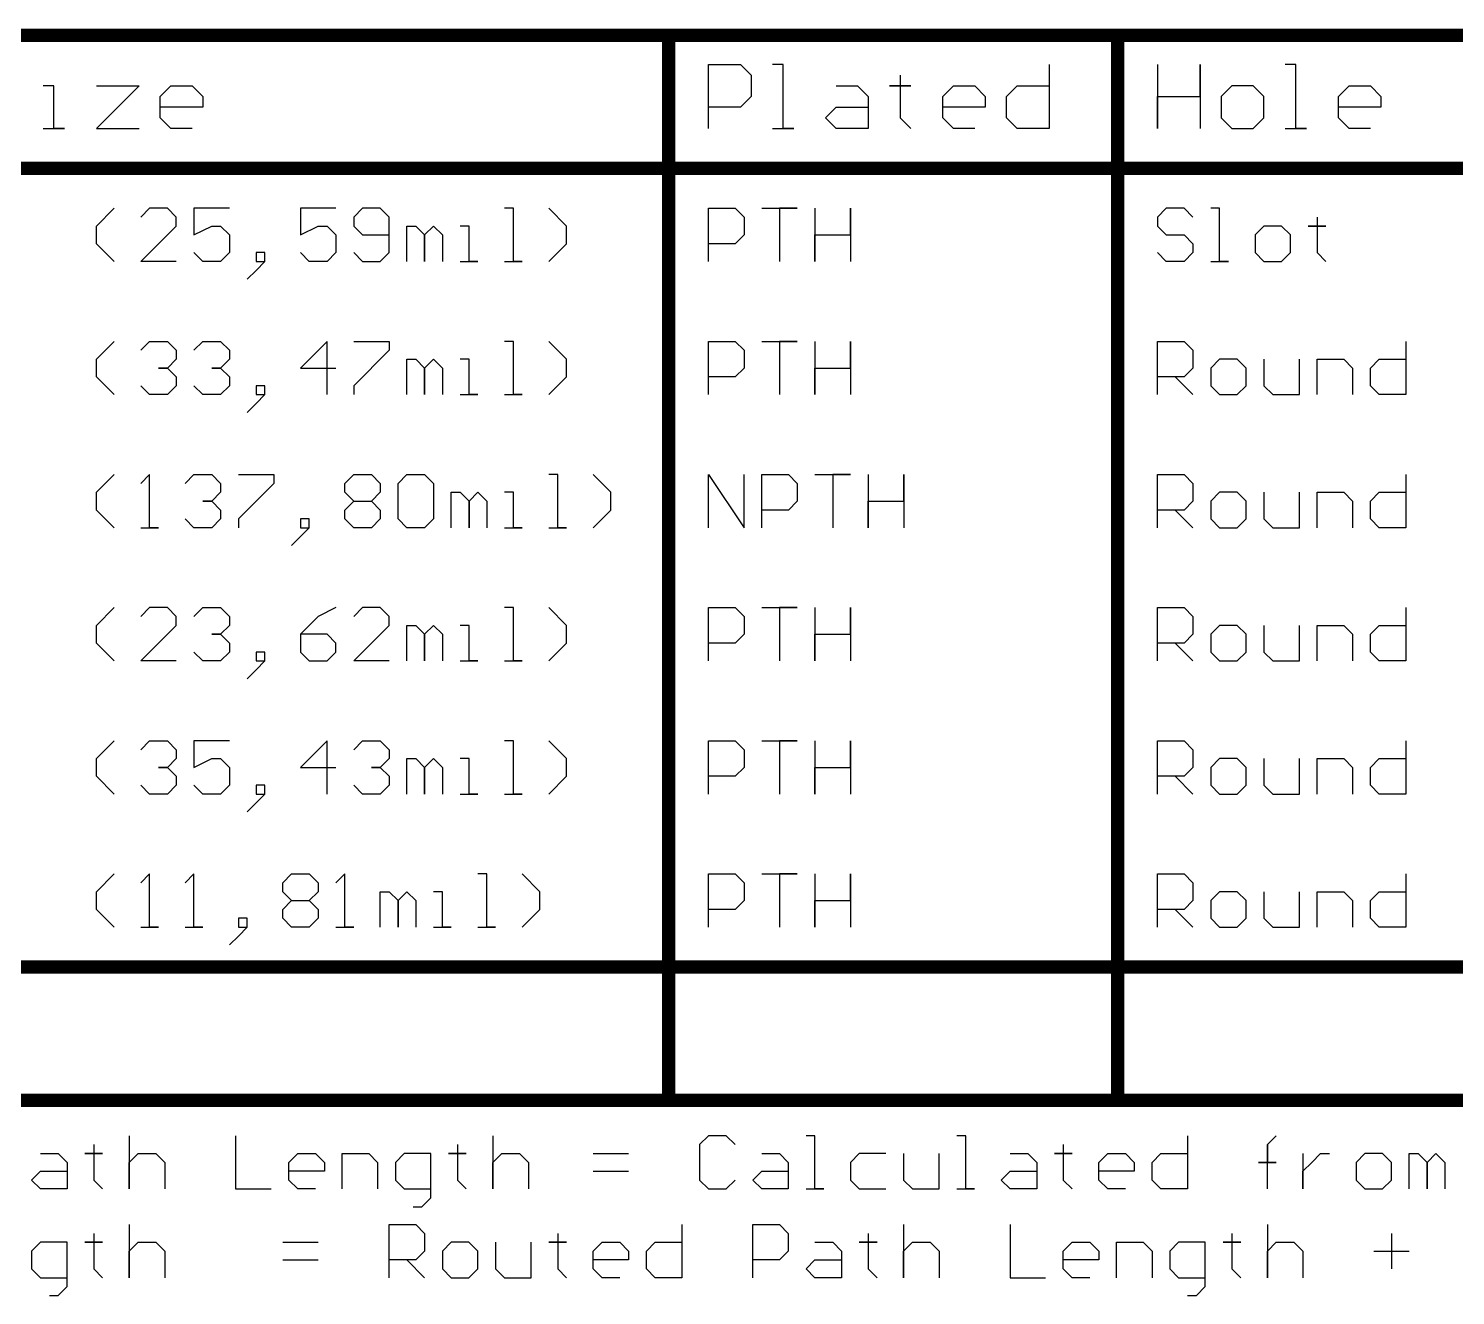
# Model space of a CAD drawing. Header units: millimetres. Extents: x 21 to 336, y 20 to 129.
# Drawn here: x 61.31 to 102.16, y 92.79 to 129.05 of the extents above; entities that cross this region are included whole.
import ezdxf

# ---------------------------------------------------------------- set-up
doc = ezdxf.new("R2010")
doc.units = ezdxf.units.MM
doc.layers.add('DrillDrawing', color=1, linetype='Continuous')

msp = doc.modelspace()

# ---------------------------------------------------------------- linework, layer by layer
at = {"layer": 'DrillDrawing'}
for p, q in [((80.777, 126.188), (80.777, 128.016)), ((80.777, 128.016), (81.691, 128.016)), ((81.691, 128.016), (81.996, 127.712)), ((82.91, 128.016), (82.605, 128.016)), ((82.91, 126.188), (82.91, 128.016)), ((90.528, 128.016), (90.528, 126.188)), ((93.627, 128.016), (93.627, 126.188)), ((94.845, 127.102), (94.845, 128.016)), ((94.845, 128.016), (94.845, 126.188)), ((97.588, 128.016), (97.283, 128.016)), ((97.588, 126.188), (97.588, 128.016)), ((81.996, 127.712), (81.996, 127.102)), ((86.262, 127.712), (86.262, 127.407)), ((62.037, 127.407), (61.733, 127.407)), ((62.037, 126.188), (62.037, 127.407)), ((63.256, 127.407), (64.475, 127.407)), ((64.475, 127.407), (63.256, 126.188)), ((65.084, 127.102), (65.389, 127.407)), ((65.084, 126.493), (65.084, 127.102)), ((65.389, 127.407), (65.998, 127.407)), ((65.998, 127.407), (66.303, 127.102)), ((66.303, 127.102), (66.303, 126.797)), ((81.996, 127.102), (81.691, 126.797)), ((84.434, 127.407), (85.043, 127.407)), ((85.043, 127.407), (85.348, 127.102)), ((85.348, 127.102), (85.348, 126.188)), ((86.262, 127.407), (85.957, 127.407)), ((85.957, 127.407), (86.567, 127.407)), ((86.567, 127.407), (86.262, 127.407)), ((86.262, 127.407), (86.262, 126.493)), ((87.481, 127.102), (87.785, 127.407)), ((87.481, 126.493), (87.481, 127.102)), ((87.785, 127.407), (88.395, 127.407)), ((88.395, 127.407), (88.7, 127.102)), ((88.7, 127.102), (88.7, 126.797)), ((89.309, 127.102), (89.614, 127.407)), ((89.309, 126.493), (89.309, 127.102)), ((89.614, 127.407), (90.528, 127.407)), ((93.627, 126.188), (93.627, 127.102)), ((93.627, 127.102), (94.845, 127.102)), ((95.759, 127.407), (95.455, 127.102)), ((95.455, 127.102), (95.455, 126.493)), ((96.369, 127.407), (95.759, 127.407)), ((96.674, 127.102), (96.369, 127.407)), ((96.674, 126.493), (96.674, 127.102)), ((98.806, 127.102), (99.111, 127.407)), ((98.806, 126.493), (98.806, 127.102)), ((99.111, 127.407), (99.721, 127.407)), ((99.721, 127.407), (100.025, 127.102)), ((100.025, 127.102), (100.025, 126.797)), ((66.303, 126.797), (65.084, 126.797)), ((81.691, 126.797), (80.777, 126.797)), ((84.129, 126.493), (84.434, 126.797)), ((84.434, 126.797), (85.348, 126.797)), ((88.7, 126.797), (87.481, 126.797)), ((100.025, 126.797), (98.806, 126.797)), ((65.389, 126.188), (65.084, 126.493)), ((84.434, 126.188), (84.129, 126.493)), ((86.262, 126.493), (86.567, 126.188)), ((87.785, 126.188), (87.481, 126.493)), ((89.614, 126.188), (89.309, 126.493)), ((95.455, 126.493), (95.759, 126.188)), ((96.369, 126.188), (96.674, 126.493)), ((99.111, 126.188), (98.806, 126.493)), ((61.733, 126.188), (62.342, 126.188)), ((62.342, 126.188), (62.037, 126.188)), ((63.256, 126.188), (64.475, 126.188)), ((65.998, 126.188), (65.389, 126.188)), ((82.605, 126.188), (83.215, 126.188)), ((83.215, 126.188), (82.91, 126.188)), ((85.348, 126.188), (84.434, 126.188)), ((88.395, 126.188), (87.785, 126.188)), ((90.528, 126.188), (89.614, 126.188)), ((95.759, 126.188), (96.369, 126.188)), ((97.283, 126.188), (97.892, 126.188)), ((97.892, 126.188), (97.588, 126.188)), ((99.721, 126.188), (99.111, 126.188)), ((63.256, 123.394), (63.764, 123.902)), ((64.78, 123.902), (64.526, 123.648)), ((65.287, 123.902), (64.78, 123.902)), ((65.541, 123.648), (65.287, 123.902)), ((67.065, 123.902), (66.049, 123.902)), ((66.049, 123.902), (66.049, 123.14)), ((70.112, 123.902), (69.096, 123.902)), ((69.096, 123.902), (69.096, 123.14)), ((70.874, 123.902), (70.62, 123.648)), ((71.381, 123.902), (70.874, 123.902)), ((71.635, 123.648), (71.381, 123.902)), ((75.19, 123.902), (74.936, 123.902)), ((75.19, 122.378), (75.19, 123.902)), ((76.714, 123.394), (76.206, 123.902)), ((80.777, 122.378), (80.777, 123.902)), ((80.777, 123.902), (81.539, 123.902)), ((81.539, 123.902), (81.793, 123.648)), ((82.301, 123.902), (83.316, 123.902)), ((83.316, 123.902), (82.809, 123.902)), ((82.809, 123.902), (82.809, 122.378)), ((83.824, 123.902), (83.824, 122.378)), ((84.84, 123.14), (84.84, 123.902)), ((84.84, 123.902), (84.84, 122.378)), ((93.88, 123.902), (93.627, 123.648)), ((94.388, 123.902), (93.88, 123.902)), ((94.642, 123.648), (94.388, 123.902)), ((95.404, 123.902), (95.15, 123.902)), ((95.404, 122.378), (95.404, 123.902)), ((63.256, 122.886), (63.256, 123.394)), ((64.526, 122.378), (65.541, 123.394)), ((65.541, 123.394), (65.541, 123.648)), ((66.049, 123.14), (66.557, 123.394)), ((66.557, 123.394), (66.811, 123.394)), ((66.811, 123.394), (67.065, 123.14)), ((69.096, 123.14), (69.604, 123.394)), ((69.604, 123.394), (69.858, 123.394)), ((69.858, 123.394), (70.112, 123.14)), ((70.62, 123.648), (70.62, 123.394)), ((70.62, 123.394), (70.874, 123.14)), ((71.635, 122.632), (71.635, 123.648)), ((72.143, 122.378), (72.143, 123.394)), ((72.143, 123.394), (72.397, 123.394)), ((72.397, 123.394), (72.651, 123.14)), ((72.651, 123.14), (72.905, 123.394)), ((72.905, 123.394), (73.159, 123.14)), ((73.921, 123.394), (73.667, 123.394)), ((73.921, 122.378), (73.921, 123.394)), ((76.714, 122.886), (76.714, 123.394)), ((81.793, 123.648), (81.793, 123.14)), ((93.627, 123.648), (93.627, 123.394)), ((93.627, 123.394), (93.88, 123.14)), ((96.674, 123.394), (96.42, 123.14)), ((97.181, 123.394), (96.674, 123.394)), ((97.435, 123.14), (97.181, 123.394)), ((98.197, 123.394), (97.943, 123.394)), ((97.943, 123.394), (98.451, 123.394)), ((98.197, 123.648), (98.197, 123.394)), ((98.451, 123.394), (98.197, 123.394)), ((98.197, 123.394), (98.197, 122.632)), ((67.065, 123.14), (67.065, 122.632)), ((70.112, 123.14), (70.112, 122.632)), ((70.874, 123.14), (71.635, 123.14)), ((72.651, 123.14), (72.651, 122.378)), ((72.651, 122.378), (72.651, 123.14)), ((73.159, 123.14), (73.159, 122.378)), ((81.793, 123.14), (81.539, 122.886)), ((83.824, 122.378), (83.824, 123.14)), ((83.824, 123.14), (84.84, 123.14)), ((93.88, 123.14), (94.388, 123.14)), ((94.388, 123.14), (94.642, 122.886)), ((96.42, 123.14), (96.42, 122.632)), ((97.435, 122.632), (97.435, 123.14)), ((63.764, 122.378), (63.256, 122.886)), ((66.303, 122.378), (66.049, 122.632)), ((67.065, 122.632), (66.811, 122.378)), ((68.08, 122.632), (67.827, 122.632)), ((67.827, 122.632), (67.827, 122.378)), ((68.08, 122.378), (68.08, 122.632)), ((69.35, 122.378), (69.096, 122.632)), ((70.112, 122.632), (69.858, 122.378)), ((70.62, 122.632), (70.874, 122.378)), ((71.381, 122.378), (71.635, 122.632)), ((76.206, 122.378), (76.714, 122.886)), ((81.539, 122.886), (80.777, 122.886)), ((93.88, 122.378), (93.627, 122.632)), ((94.642, 122.632), (94.388, 122.378)), ((94.642, 122.886), (94.642, 122.632)), ((96.42, 122.632), (96.674, 122.378)), ((97.181, 122.378), (97.435, 122.632)), ((98.197, 122.632), (98.451, 122.378)), ((65.541, 122.378), (64.526, 122.378)), ((66.811, 122.378), (66.303, 122.378)), ((67.827, 122.124), (67.573, 121.87)), ((67.827, 122.124), (68.08, 122.378)), ((67.827, 122.378), (68.08, 122.378)), ((68.08, 122.378), (67.827, 122.124)), ((69.858, 122.378), (69.35, 122.378)), ((70.874, 122.378), (71.381, 122.378)), ((73.667, 122.378), (74.175, 122.378)), ((74.175, 122.378), (73.921, 122.378)), ((74.936, 122.378), (75.444, 122.378)), ((75.444, 122.378), (75.19, 122.378)), ((94.388, 122.378), (93.88, 122.378)), ((95.15, 122.378), (95.658, 122.378)), ((95.658, 122.378), (95.404, 122.378)), ((96.674, 122.378), (97.181, 122.378)), ((63.256, 119.584), (63.764, 120.092)), ((64.526, 119.838), (64.78, 120.092)), ((64.78, 120.092), (65.287, 120.092)), ((65.287, 120.092), (65.541, 119.838)), ((66.049, 119.838), (66.303, 120.092)), ((66.303, 120.092), (66.811, 120.092)), ((66.811, 120.092), (67.065, 119.838)), ((69.858, 120.092), (69.096, 119.33)), ((69.858, 118.568), (69.858, 120.092)), ((70.62, 120.092), (71.635, 120.092)), ((71.635, 120.092), (71.635, 119.838)), ((75.19, 120.092), (74.936, 120.092)), ((75.19, 118.568), (75.19, 120.092)), ((76.714, 119.584), (76.206, 120.092)), ((80.777, 118.568), (80.777, 120.092)), ((80.777, 120.092), (81.539, 120.092)), ((81.539, 120.092), (81.793, 119.838)), ((82.301, 120.092), (83.316, 120.092)), ((83.316, 120.092), (82.809, 120.092)), ((82.809, 120.092), (82.809, 118.568)), ((83.824, 120.092), (83.824, 118.568)), ((84.84, 119.33), (84.84, 120.092)), ((84.84, 120.092), (84.84, 118.568)), ((93.627, 118.568), (93.627, 120.092)), ((93.627, 120.092), (94.388, 120.092)), ((94.388, 120.092), (94.642, 119.838)), ((100.736, 120.092), (100.736, 118.568)), ((65.541, 119.838), (65.541, 119.584)), ((67.065, 119.838), (67.065, 119.584)), ((71.635, 119.838), (70.62, 118.822)), ((81.793, 119.838), (81.793, 119.33)), ((94.642, 119.838), (94.642, 119.33)), ((63.256, 119.076), (63.256, 119.584)), ((65.287, 119.33), (65.033, 119.33)), ((65.033, 119.33), (65.287, 119.33)), ((65.541, 119.584), (65.287, 119.33)), ((65.287, 119.33), (65.541, 119.076)), ((66.811, 119.33), (66.557, 119.33)), ((66.557, 119.33), (66.811, 119.33)), ((67.065, 119.584), (66.811, 119.33)), ((66.811, 119.33), (67.065, 119.076)), ((69.096, 119.33), (70.112, 119.33)), ((72.143, 118.568), (72.143, 119.584)), ((72.143, 119.584), (72.397, 119.584)), ((72.397, 119.584), (72.651, 119.33)), ((72.651, 119.33), (72.905, 119.584)), ((72.651, 119.33), (72.651, 118.568)), ((72.651, 118.568), (72.651, 119.33)), ((72.905, 119.584), (73.159, 119.33)), ((73.159, 119.33), (73.159, 118.568)), ((73.921, 119.584), (73.667, 119.584)), ((73.921, 118.568), (73.921, 119.584)), ((76.714, 119.076), (76.714, 119.584)), ((81.793, 119.33), (81.539, 119.076)), ((83.824, 118.568), (83.824, 119.33)), ((83.824, 119.33), (84.84, 119.33)), ((94.642, 119.33), (94.388, 119.076)), ((95.404, 119.584), (95.15, 119.33)), ((95.15, 119.33), (95.15, 118.822)), ((95.912, 119.584), (95.404, 119.584)), ((96.166, 119.33), (95.912, 119.584)), ((96.166, 118.822), (96.166, 119.33)), ((96.674, 119.584), (96.674, 118.822)), ((97.689, 118.568), (97.689, 119.584)), ((98.197, 118.568), (98.197, 119.584)), ((98.197, 119.584), (98.959, 119.584)), ((98.959, 119.584), (99.213, 119.33)), ((99.213, 119.33), (99.213, 118.568)), ((99.721, 119.33), (99.974, 119.584)), ((99.721, 118.822), (99.721, 119.33)), ((99.974, 119.584), (100.736, 119.584)), ((63.764, 118.568), (63.256, 119.076)), ((65.541, 119.076), (65.541, 118.822)), ((67.065, 119.076), (67.065, 118.822)), ((76.206, 118.568), (76.714, 119.076)), ((81.539, 119.076), (80.777, 119.076)), ((94.388, 119.076), (93.627, 119.076)), ((94.134, 119.076), (94.642, 118.568)), ((64.78, 118.568), (64.526, 118.822)), ((65.287, 118.568), (64.78, 118.568)), ((65.541, 118.822), (65.287, 118.568)), ((66.303, 118.568), (66.049, 118.822)), ((66.811, 118.568), (66.303, 118.568)), ((67.065, 118.822), (66.811, 118.568)), ((68.08, 118.822), (67.827, 118.822)), ((67.827, 118.822), (67.827, 118.568)), ((67.827, 118.314), (68.08, 118.568)), ((67.827, 118.568), (68.08, 118.568)), ((68.08, 118.568), (67.827, 118.314)), ((68.08, 118.568), (68.08, 118.822)), ((70.62, 118.822), (70.62, 118.568)), ((73.667, 118.568), (74.175, 118.568)), ((74.175, 118.568), (73.921, 118.568)), ((74.936, 118.568), (75.444, 118.568)), ((75.444, 118.568), (75.19, 118.568)), ((95.15, 118.822), (95.404, 118.568)), ((95.404, 118.568), (95.912, 118.568)), ((95.912, 118.568), (96.166, 118.822)), ((96.674, 118.822), (96.927, 118.568)), ((96.927, 118.568), (97.689, 118.568)), ((99.974, 118.568), (99.721, 118.822)), ((100.736, 118.568), (99.974, 118.568)), ((67.827, 118.314), (67.573, 118.06)), ((63.256, 115.774), (63.764, 116.282)), ((64.78, 116.282), (64.526, 116.028)), ((64.78, 114.758), (64.78, 116.282)), ((65.795, 116.028), (66.049, 116.282)), ((66.049, 116.282), (66.557, 116.282)), ((66.557, 116.282), (66.811, 116.028)), ((66.811, 116.028), (66.811, 115.774)), ((67.319, 116.282), (68.334, 116.282)), ((68.334, 116.028), (67.319, 115.012)), ((68.334, 116.282), (68.334, 116.028)), ((70.366, 116.028), (70.62, 116.282)), ((70.366, 115.774), (70.366, 116.028)), ((70.62, 116.282), (71.128, 116.282)), ((71.128, 116.282), (71.381, 116.028)), ((71.381, 116.028), (71.381, 115.774)), ((71.889, 116.028), (72.143, 116.282)), ((71.889, 115.012), (71.889, 116.028)), ((72.143, 116.282), (72.651, 116.282)), ((72.651, 116.282), (72.905, 116.028)), ((72.905, 116.028), (72.905, 115.012)), ((76.46, 116.282), (76.206, 116.282)), ((76.46, 114.758), (76.46, 116.282)), ((77.983, 115.774), (77.475, 116.282)), ((80.777, 114.758), (80.777, 116.282)), ((80.777, 116.282), (81.793, 114.758)), ((81.793, 114.758), (81.793, 116.282)), ((82.301, 114.758), (82.301, 116.282)), ((82.301, 116.282), (83.063, 116.282)), ((83.063, 116.282), (83.316, 116.028)), ((83.316, 116.028), (83.316, 115.52)), ((83.824, 116.282), (84.84, 116.282)), ((84.84, 116.282), (84.332, 116.282)), ((84.332, 116.282), (84.332, 114.758)), ((85.348, 116.282), (85.348, 114.758)), ((86.363, 115.52), (86.363, 116.282)), ((86.363, 116.282), (86.363, 114.758)), ((93.627, 114.758), (93.627, 116.282)), ((93.627, 116.282), (94.388, 116.282)), ((94.388, 116.282), (94.642, 116.028)), ((94.642, 116.028), (94.642, 115.52)), ((100.736, 116.282), (100.736, 114.758)), ((63.256, 115.266), (63.256, 115.774)), ((66.811, 115.774), (66.557, 115.52)), ((70.62, 115.52), (70.366, 115.774)), ((71.381, 115.774), (71.128, 115.52)), ((73.413, 114.758), (73.413, 115.774)), ((73.413, 115.774), (73.667, 115.774)), ((73.667, 115.774), (73.921, 115.52)), ((73.921, 115.52), (74.175, 115.774)), ((74.175, 115.774), (74.428, 115.52)), ((75.19, 115.774), (74.936, 115.774)), ((75.19, 114.758), (75.19, 115.774)), ((77.983, 115.266), (77.983, 115.774)), ((95.404, 115.774), (95.15, 115.52)), ((95.912, 115.774), (95.404, 115.774)), ((96.166, 115.52), (95.912, 115.774)), ((96.674, 115.774), (96.674, 115.012)), ((97.689, 114.758), (97.689, 115.774)), ((98.197, 114.758), (98.197, 115.774)), ((98.197, 115.774), (98.959, 115.774)), ((98.959, 115.774), (99.213, 115.52)), ((99.721, 115.52), (99.974, 115.774)), ((99.974, 115.774), (100.736, 115.774)), ((63.764, 114.758), (63.256, 115.266)), ((66.557, 115.52), (66.303, 115.52)), ((66.303, 115.52), (66.557, 115.52)), ((66.557, 115.52), (66.811, 115.266)), ((66.811, 115.266), (66.811, 115.012)), ((70.366, 115.266), (70.62, 115.52)), ((70.366, 115.012), (70.366, 115.266)), ((70.62, 115.52), (71.128, 115.52)), ((71.128, 115.52), (71.381, 115.266)), ((71.381, 115.266), (71.381, 115.012)), ((73.921, 115.52), (73.921, 114.758)), ((73.921, 114.758), (73.921, 115.52)), ((74.428, 115.52), (74.428, 114.758)), ((77.475, 114.758), (77.983, 115.266)), ((83.063, 115.266), (82.301, 115.266)), ((83.316, 115.52), (83.063, 115.266)), ((85.348, 114.758), (85.348, 115.52)), ((85.348, 115.52), (86.363, 115.52)), ((94.388, 115.266), (93.627, 115.266)), ((94.134, 115.266), (94.642, 114.758)), ((94.642, 115.52), (94.388, 115.266)), ((95.15, 115.52), (95.15, 115.012)), ((96.166, 115.012), (96.166, 115.52)), ((99.213, 115.52), (99.213, 114.758)), ((99.721, 115.012), (99.721, 115.52)), ((66.049, 114.758), (65.795, 115.012)), ((66.811, 115.012), (66.557, 114.758)), ((67.319, 115.012), (67.319, 114.758)), ((69.35, 115.012), (69.096, 115.012)), ((69.096, 115.012), (69.096, 114.758)), ((69.35, 114.758), (69.35, 115.012)), ((70.62, 114.758), (70.366, 115.012)), ((71.381, 115.012), (71.128, 114.758)), ((72.143, 114.758), (71.889, 115.012)), ((72.905, 115.012), (72.651, 114.758)), ((95.15, 115.012), (95.404, 114.758)), ((95.912, 114.758), (96.166, 115.012)), ((96.674, 115.012), (96.927, 114.758)), ((99.974, 114.758), (99.721, 115.012)), ((64.526, 114.758), (65.033, 114.758)), ((65.033, 114.758), (64.78, 114.758)), ((66.557, 114.758), (66.049, 114.758)), ((69.096, 114.504), (68.842, 114.25)), ((69.096, 114.504), (69.35, 114.758)), ((69.096, 114.758), (69.35, 114.758)), ((69.35, 114.758), (69.096, 114.504)), ((71.128, 114.758), (70.62, 114.758)), ((72.651, 114.758), (72.143, 114.758)), ((74.936, 114.758), (75.444, 114.758)), ((75.444, 114.758), (75.19, 114.758)), ((76.206, 114.758), (76.714, 114.758)), ((76.714, 114.758), (76.46, 114.758)), ((95.404, 114.758), (95.912, 114.758)), ((96.927, 114.758), (97.689, 114.758)), ((100.736, 114.758), (99.974, 114.758)), ((63.256, 111.964), (63.764, 112.472)), ((64.78, 112.472), (64.526, 112.218)), ((65.287, 112.472), (64.78, 112.472)), ((65.541, 112.218), (65.287, 112.472)), ((66.049, 112.218), (66.303, 112.472)), ((66.303, 112.472), (66.811, 112.472)), ((66.811, 112.472), (67.065, 112.218)), ((70.112, 112.472), (69.604, 112.218)), ((70.874, 112.472), (70.62, 112.218)), ((71.381, 112.472), (70.874, 112.472)), ((71.635, 112.218), (71.381, 112.472)), ((75.19, 112.472), (74.936, 112.472)), ((75.19, 110.948), (75.19, 112.472)), ((76.714, 111.964), (76.206, 112.472)), ((80.777, 110.948), (80.777, 112.472)), ((80.777, 112.472), (81.539, 112.472)), ((81.539, 112.472), (81.793, 112.218)), ((82.301, 112.472), (83.316, 112.472)), ((83.316, 112.472), (82.809, 112.472)), ((82.809, 112.472), (82.809, 110.948)), ((83.824, 112.472), (83.824, 110.948)), ((84.84, 111.71), (84.84, 112.472)), ((84.84, 112.472), (84.84, 110.948)), ((93.627, 110.948), (93.627, 112.472)), ((93.627, 112.472), (94.388, 112.472)), ((94.388, 112.472), (94.642, 112.218)), ((100.736, 112.472), (100.736, 110.948)), ((63.256, 111.456), (63.256, 111.964)), ((64.526, 110.948), (65.541, 111.964)), ((65.541, 111.964), (65.541, 112.218)), ((67.065, 111.964), (66.811, 111.71)), ((67.065, 112.218), (67.065, 111.964)), ((69.604, 112.218), (69.096, 111.71)), ((70.62, 110.948), (71.635, 111.964)), ((71.635, 111.964), (71.635, 112.218)), ((72.143, 110.948), (72.143, 111.964)), ((72.143, 111.964), (72.397, 111.964)), ((72.397, 111.964), (72.651, 111.71)), ((72.651, 111.71), (72.905, 111.964)), ((72.905, 111.964), (73.159, 111.71)), ((73.921, 111.964), (73.667, 111.964)), ((73.921, 110.948), (73.921, 111.964)), ((76.714, 111.456), (76.714, 111.964)), ((81.793, 112.218), (81.793, 111.71)), ((94.642, 112.218), (94.642, 111.71)), ((95.404, 111.964), (95.15, 111.71)), ((95.912, 111.964), (95.404, 111.964)), ((96.166, 111.71), (95.912, 111.964)), ((96.674, 111.964), (96.674, 111.202)), ((97.689, 110.948), (97.689, 111.964)), ((98.197, 110.948), (98.197, 111.964)), ((98.197, 111.964), (98.959, 111.964)), ((98.959, 111.964), (99.213, 111.71)), ((99.721, 111.71), (99.974, 111.964)), ((99.974, 111.964), (100.736, 111.964)), ((66.811, 111.71), (66.557, 111.71)), ((66.557, 111.71), (66.811, 111.71)), ((66.811, 111.71), (67.065, 111.456)), ((69.096, 111.71), (69.096, 111.202)), ((69.858, 111.71), (69.096, 111.71)), ((70.112, 111.456), (69.858, 111.71)), ((72.651, 111.71), (72.651, 110.948)), ((72.651, 110.948), (72.651, 111.71)), ((73.159, 111.71), (73.159, 110.948)), ((81.793, 111.71), (81.539, 111.456)), ((83.824, 110.948), (83.824, 111.71)), ((83.824, 111.71), (84.84, 111.71)), ((94.642, 111.71), (94.388, 111.456)), ((95.15, 111.71), (95.15, 111.202)), ((96.166, 111.202), (96.166, 111.71)), ((99.213, 111.71), (99.213, 110.948)), ((99.721, 111.202), (99.721, 111.71)), ((63.764, 110.948), (63.256, 111.456)), ((66.303, 110.948), (66.049, 111.202)), ((67.065, 111.202), (66.811, 110.948)), ((67.065, 111.456), (67.065, 111.202)), ((68.08, 111.202), (67.827, 111.202)), ((67.827, 111.202), (67.827, 110.948)), ((68.08, 110.948), (68.08, 111.202)), ((69.096, 111.202), (69.35, 110.948)), ((69.858, 110.948), (70.112, 111.202)), ((70.112, 111.202), (70.112, 111.456)), ((76.206, 110.948), (76.714, 111.456)), ((81.539, 111.456), (80.777, 111.456)), ((94.388, 111.456), (93.627, 111.456)), ((94.134, 111.456), (94.642, 110.948)), ((95.15, 111.202), (95.404, 110.948)), ((95.912, 110.948), (96.166, 111.202)), ((96.674, 111.202), (96.927, 110.948)), ((99.974, 110.948), (99.721, 111.202)), ((65.541, 110.948), (64.526, 110.948)), ((66.811, 110.948), (66.303, 110.948)), ((67.827, 110.694), (67.573, 110.44)), ((67.827, 110.694), (68.08, 110.948)), ((67.827, 110.948), (68.08, 110.948)), ((68.08, 110.948), (67.827, 110.694)), ((69.35, 110.948), (69.858, 110.948)), ((71.635, 110.948), (70.62, 110.948)), ((73.667, 110.948), (74.175, 110.948)), ((74.175, 110.948), (73.921, 110.948)), ((74.936, 110.948), (75.444, 110.948)), ((75.444, 110.948), (75.19, 110.948)), ((95.404, 110.948), (95.912, 110.948)), ((96.927, 110.948), (97.689, 110.948)), ((100.736, 110.948), (99.974, 110.948)), ((63.256, 108.154), (63.764, 108.662)), ((64.526, 108.408), (64.78, 108.662)), ((64.78, 108.662), (65.287, 108.662)), ((65.287, 108.662), (65.541, 108.408)), ((67.065, 108.662), (66.049, 108.662)), ((66.049, 108.662), (66.049, 107.9)), ((69.858, 108.662), (69.096, 107.9)), ((69.858, 107.138), (69.858, 108.662)), ((70.62, 108.408), (70.874, 108.662)), ((70.874, 108.662), (71.381, 108.662)), ((71.381, 108.662), (71.635, 108.408)), ((75.19, 108.662), (74.936, 108.662)), ((75.19, 107.138), (75.19, 108.662)), ((76.714, 108.154), (76.206, 108.662)), ((80.777, 107.138), (80.777, 108.662)), ((80.777, 108.662), (81.539, 108.662)), ((81.539, 108.662), (81.793, 108.408)), ((82.301, 108.662), (83.316, 108.662)), ((83.316, 108.662), (82.809, 108.662)), ((82.809, 108.662), (82.809, 107.138)), ((83.824, 108.662), (83.824, 107.138)), ((84.84, 107.9), (84.84, 108.662)), ((84.84, 108.662), (84.84, 107.138)), ((93.627, 107.138), (93.627, 108.662)), ((93.627, 108.662), (94.388, 108.662)), ((94.388, 108.662), (94.642, 108.408)), ((100.736, 108.662), (100.736, 107.138)), ((65.541, 108.408), (65.541, 108.154)), ((71.635, 108.408), (71.635, 108.154)), ((81.793, 108.408), (81.793, 107.9)), ((94.642, 108.408), (94.642, 107.9)), ((63.256, 107.646), (63.256, 108.154)), ((65.287, 107.9), (65.033, 107.9)), ((65.033, 107.9), (65.287, 107.9)), ((65.541, 108.154), (65.287, 107.9)), ((65.287, 107.9), (65.541, 107.646)), ((66.049, 107.9), (66.557, 108.154)), ((66.557, 108.154), (66.811, 108.154)), ((66.811, 108.154), (67.065, 107.9)), ((67.065, 107.9), (67.065, 107.392)), ((69.096, 107.9), (70.112, 107.9)), ((71.381, 107.9), (71.128, 107.9)), ((71.128, 107.9), (71.381, 107.9)), ((71.635, 108.154), (71.381, 107.9)), ((71.381, 107.9), (71.635, 107.646)), ((72.143, 107.138), (72.143, 108.154)), ((72.143, 108.154), (72.397, 108.154)), ((72.397, 108.154), (72.651, 107.9)), ((72.651, 107.9), (72.905, 108.154)), ((72.651, 107.9), (72.651, 107.138)), ((72.651, 107.138), (72.651, 107.9)), ((72.905, 108.154), (73.159, 107.9)), ((73.159, 107.9), (73.159, 107.138)), ((73.921, 108.154), (73.667, 108.154)), ((73.921, 107.138), (73.921, 108.154)), ((76.714, 107.646), (76.714, 108.154)), ((81.793, 107.9), (81.539, 107.646)), ((83.824, 107.138), (83.824, 107.9)), ((83.824, 107.9), (84.84, 107.9)), ((94.642, 107.9), (94.388, 107.646)), ((95.404, 108.154), (95.15, 107.9)), ((95.15, 107.9), (95.15, 107.392)), ((95.912, 108.154), (95.404, 108.154)), ((96.166, 107.9), (95.912, 108.154)), ((96.166, 107.392), (96.166, 107.9)), ((96.674, 108.154), (96.674, 107.392)), ((97.689, 107.138), (97.689, 108.154)), ((98.197, 107.138), (98.197, 108.154)), ((98.197, 108.154), (98.959, 108.154)), ((98.959, 108.154), (99.213, 107.9)), ((99.213, 107.9), (99.213, 107.138)), ((99.721, 107.9), (99.974, 108.154)), ((99.721, 107.392), (99.721, 107.9)), ((99.974, 108.154), (100.736, 108.154)), ((63.764, 107.138), (63.256, 107.646)), ((65.541, 107.646), (65.541, 107.392)), ((71.635, 107.646), (71.635, 107.392)), ((76.206, 107.138), (76.714, 107.646)), ((81.539, 107.646), (80.777, 107.646)), ((94.388, 107.646), (93.627, 107.646)), ((94.134, 107.646), (94.642, 107.138)), ((64.78, 107.138), (64.526, 107.392)), ((65.287, 107.138), (64.78, 107.138)), ((65.541, 107.392), (65.287, 107.138)), ((66.303, 107.138), (66.049, 107.392)), ((66.811, 107.138), (66.303, 107.138)), ((67.065, 107.392), (66.811, 107.138)), ((68.08, 107.392), (67.827, 107.392)), ((67.827, 107.392), (67.827, 107.138)), ((67.827, 106.884), (68.08, 107.138)), ((67.827, 107.138), (68.08, 107.138)), ((68.08, 107.138), (67.827, 106.884)), ((68.08, 107.138), (68.08, 107.392)), ((70.874, 107.138), (70.62, 107.392)), ((71.381, 107.138), (70.874, 107.138)), ((71.635, 107.392), (71.381, 107.138)), ((73.667, 107.138), (74.175, 107.138)), ((74.175, 107.138), (73.921, 107.138)), ((74.936, 107.138), (75.444, 107.138)), ((75.444, 107.138), (75.19, 107.138)), ((95.15, 107.392), (95.404, 107.138)), ((95.404, 107.138), (95.912, 107.138)), ((95.912, 107.138), (96.166, 107.392)), ((96.674, 107.392), (96.927, 107.138)), ((96.927, 107.138), (97.689, 107.138)), ((99.974, 107.138), (99.721, 107.392)), ((100.736, 107.138), (99.974, 107.138)), ((67.827, 106.884), (67.573, 106.63)), ((63.256, 104.344), (63.764, 104.852)), ((64.78, 104.852), (64.526, 104.598)), ((64.78, 103.328), (64.78, 104.852)), ((66.049, 104.852), (65.795, 104.598)), ((66.049, 103.328), (66.049, 104.852)), ((68.588, 104.598), (68.842, 104.852)), ((68.588, 104.344), (68.588, 104.598)), ((68.842, 104.852), (69.35, 104.852)), ((69.35, 104.852), (69.604, 104.598)), ((69.604, 104.598), (69.604, 104.344)), ((70.366, 104.852), (70.112, 104.598)), ((70.366, 103.328), (70.366, 104.852)), ((74.428, 104.852), (74.175, 104.852)), ((74.428, 103.328), (74.428, 104.852)), ((75.952, 104.344), (75.444, 104.852)), ((80.777, 103.328), (80.777, 104.852)), ((80.777, 104.852), (81.539, 104.852)), ((81.539, 104.852), (81.793, 104.598)), ((81.793, 104.598), (81.793, 104.09)), ((82.301, 104.852), (83.316, 104.852)), ((83.316, 104.852), (82.809, 104.852)), ((82.809, 104.852), (82.809, 103.328)), ((83.824, 104.852), (83.824, 103.328)), ((84.84, 104.09), (84.84, 104.852)), ((84.84, 104.852), (84.84, 103.328)), ((93.627, 103.328), (93.627, 104.852)), ((93.627, 104.852), (94.388, 104.852)), ((94.388, 104.852), (94.642, 104.598)), ((94.642, 104.598), (94.642, 104.09)), ((100.736, 104.852), (100.736, 103.328)), ((63.256, 103.836), (63.256, 104.344)), ((68.842, 104.09), (68.588, 104.344)), ((69.604, 104.344), (69.35, 104.09)), ((71.381, 103.328), (71.381, 104.344)), ((71.381, 104.344), (71.635, 104.344)), ((71.635, 104.344), (71.889, 104.09)), ((71.889, 104.09), (72.143, 104.344)), ((72.143, 104.344), (72.397, 104.09)), ((73.159, 104.344), (72.905, 104.344)), ((73.159, 103.328), (73.159, 104.344)), ((75.952, 103.836), (75.952, 104.344)), ((95.404, 104.344), (95.15, 104.09)), ((95.912, 104.344), (95.404, 104.344)), ((96.166, 104.09), (95.912, 104.344)), ((96.674, 104.344), (96.674, 103.582)), ((97.689, 103.328), (97.689, 104.344)), ((98.197, 103.328), (98.197, 104.344)), ((98.197, 104.344), (98.959, 104.344)), ((98.959, 104.344), (99.213, 104.09)), ((99.721, 104.09), (99.974, 104.344)), ((99.974, 104.344), (100.736, 104.344)), ((63.764, 103.328), (63.256, 103.836)), ((68.588, 103.836), (68.842, 104.09)), ((68.588, 103.582), (68.588, 103.836)), ((68.842, 104.09), (69.35, 104.09)), ((69.35, 104.09), (69.604, 103.836)), ((69.604, 103.836), (69.604, 103.582)), ((71.889, 104.09), (71.889, 103.328)), ((71.889, 103.328), (71.889, 104.09)), ((72.397, 104.09), (72.397, 103.328)), ((75.444, 103.328), (75.952, 103.836)), ((81.539, 103.836), (80.777, 103.836)), ((81.793, 104.09), (81.539, 103.836)), ((83.824, 103.328), (83.824, 104.09)), ((83.824, 104.09), (84.84, 104.09)), ((94.388, 103.836), (93.627, 103.836)), ((94.134, 103.836), (94.642, 103.328)), ((94.642, 104.09), (94.388, 103.836)), ((95.15, 104.09), (95.15, 103.582)), ((96.166, 103.582), (96.166, 104.09)), ((99.213, 104.09), (99.213, 103.328)), ((99.721, 103.582), (99.721, 104.09)), ((67.573, 103.582), (67.319, 103.582)), ((67.319, 103.582), (67.319, 103.328)), ((67.573, 103.328), (67.573, 103.582)), ((68.842, 103.328), (68.588, 103.582)), ((69.604, 103.582), (69.35, 103.328)), ((95.15, 103.582), (95.404, 103.328)), ((95.912, 103.328), (96.166, 103.582)), ((96.674, 103.582), (96.927, 103.328)), ((99.974, 103.328), (99.721, 103.582)), ((64.526, 103.328), (65.033, 103.328)), ((65.033, 103.328), (64.78, 103.328)), ((65.795, 103.328), (66.303, 103.328)), ((66.303, 103.328), (66.049, 103.328)), ((67.319, 103.074), (67.065, 102.82)), ((67.319, 103.074), (67.573, 103.328)), ((67.319, 103.328), (67.573, 103.328)), ((67.573, 103.328), (67.319, 103.074)), ((69.35, 103.328), (68.842, 103.328)), ((70.112, 103.328), (70.62, 103.328)), ((70.62, 103.328), (70.366, 103.328)), ((72.905, 103.328), (73.413, 103.328)), ((73.413, 103.328), (73.159, 103.328)), ((74.175, 103.328), (74.682, 103.328)), ((74.682, 103.328), (74.428, 103.328)), ((95.404, 103.328), (95.912, 103.328)), ((96.927, 103.328), (97.689, 103.328)), ((100.736, 103.328), (99.974, 103.328)), ((64.194, 97.359), (64.194, 95.836)), ((67.241, 97.359), (67.241, 95.836)), ((74.605, 97.359), (74.605, 95.836)), ((80.776, 97.359), (80.522, 97.105)), ((81.284, 97.359), (80.776, 97.359)), ((81.537, 97.105), (81.284, 97.359)), ((83.823, 97.359), (83.569, 97.359)), ((83.823, 95.836), (83.823, 97.359)), ((88.139, 97.359), (87.885, 97.359)), ((88.139, 95.836), (88.139, 97.359)), ((94.487, 97.359), (94.487, 95.836)), ((96.773, 97.105), (97.026, 97.359)), ((61.655, 96.851), (62.163, 96.851)), ((62.163, 96.851), (62.417, 96.597)), ((63.179, 96.851), (62.925, 96.851)), ((62.925, 96.851), (63.432, 96.851)), ((63.179, 97.105), (63.179, 96.851)), ((63.432, 96.851), (63.179, 96.851)), ((63.179, 96.851), (63.179, 96.09)), ((64.194, 96.597), (64.448, 96.851)), ((64.448, 96.851), (64.956, 96.851)), ((64.956, 96.851), (65.21, 96.597)), ((68.765, 96.597), (69.019, 96.851)), ((69.019, 96.851), (69.527, 96.851)), ((69.527, 96.851), (69.78, 96.597)), ((70.288, 95.836), (70.288, 96.851)), ((70.288, 96.851), (71.05, 96.851)), ((71.05, 96.851), (71.304, 96.597)), ((72.066, 96.851), (71.812, 96.597)), ((72.827, 96.851), (72.066, 96.851)), ((72.827, 95.582), (72.827, 96.851)), ((73.589, 96.851), (73.335, 96.851)), ((73.335, 96.851), (73.843, 96.851)), ((73.589, 97.105), (73.589, 96.851)), ((73.843, 96.851), (73.589, 96.851)), ((73.589, 96.851), (73.589, 96.09)), ((74.605, 96.597), (74.859, 96.851)), ((74.859, 96.851), (75.367, 96.851)), ((75.367, 96.851), (75.621, 96.597)), ((77.475, 96.851), (78.49, 96.851)), ((80.522, 97.105), (80.522, 96.09)), ((82.299, 96.851), (82.807, 96.851)), ((82.807, 96.851), (83.061, 96.597)), ((85.092, 96.851), (84.838, 96.597)), ((85.854, 96.851), (85.092, 96.851)), ((86.362, 96.851), (86.362, 96.09)), ((87.378, 95.836), (87.378, 96.851)), ((89.409, 96.851), (89.917, 96.851)), ((89.917, 96.851), (90.171, 96.597)), ((90.932, 96.851), (90.678, 96.851)), ((90.678, 96.851), (91.186, 96.851)), ((90.932, 97.105), (90.932, 96.851)), ((91.186, 96.851), (90.932, 96.851)), ((90.932, 96.851), (90.932, 96.09)), ((91.948, 96.597), (92.202, 96.851)), ((92.202, 96.851), (92.71, 96.851)), ((92.71, 96.851), (92.964, 96.597)), ((93.472, 96.597), (93.725, 96.851)), ((93.725, 96.851), (94.487, 96.851)), ((96.773, 95.836), (96.773, 97.105)), ((96.773, 97.105), (96.773, 96.597)), ((96.773, 96.597), (96.773, 97.105)), ((97.788, 96.851), (97.788, 95.836)), ((98.042, 96.597), (98.296, 96.851)), ((98.296, 96.851), (98.55, 96.851)), ((99.566, 96.851), (99.312, 96.597)), ((100.073, 96.851), (99.566, 96.851)), ((100.327, 96.597), (100.073, 96.851)), ((100.835, 95.836), (100.835, 96.851)), ((100.835, 96.851), (101.089, 96.851)), ((101.089, 96.851), (101.343, 96.597)), ((101.343, 96.597), (101.597, 96.851)), ((101.597, 96.851), (101.851, 96.597)), ((62.417, 96.597), (62.417, 95.836)), ((64.194, 95.836), (64.194, 96.597)), ((65.21, 96.597), (65.21, 95.836)), ((68.765, 96.09), (68.765, 96.597)), ((69.78, 96.597), (69.78, 96.343)), ((71.304, 96.597), (71.304, 95.836)), ((71.812, 96.597), (71.812, 96.09)), ((74.605, 95.836), (74.605, 96.597)), ((75.621, 96.597), (75.621, 95.836)), ((83.061, 96.597), (83.061, 95.836)), ((84.838, 96.597), (84.838, 96.09)), ((90.171, 96.597), (90.171, 95.836)), ((91.948, 96.09), (91.948, 96.597)), ((92.964, 96.597), (92.964, 96.343)), ((93.472, 96.09), (93.472, 96.597)), ((96.773, 96.597), (96.519, 96.597)), ((96.519, 96.597), (97.026, 96.597)), ((97.026, 96.597), (96.773, 96.597)), ((97.788, 96.343), (98.042, 96.597)), ((99.312, 96.597), (99.312, 96.09)), ((100.327, 96.09), (100.327, 96.597)), ((101.343, 96.597), (101.343, 95.836)), ((101.343, 95.836), (101.343, 96.597)), ((101.851, 96.597), (101.851, 95.836)), ((61.401, 96.09), (61.655, 96.343)), ((61.655, 95.836), (61.401, 96.09)), ((61.655, 96.343), (62.417, 96.343)), ((63.179, 96.09), (63.432, 95.836)), ((69.78, 96.343), (68.765, 96.343)), ((69.019, 95.836), (68.765, 96.09)), ((71.812, 96.09), (72.066, 95.836)), ((73.589, 96.09), (73.843, 95.836)), ((77.475, 96.343), (78.49, 96.343)), ((80.522, 96.09), (80.776, 95.836)), ((81.284, 95.836), (81.537, 96.09)), ((82.045, 96.09), (82.299, 96.343)), ((82.299, 95.836), (82.045, 96.09)), ((82.299, 96.343), (83.061, 96.343)), ((84.838, 96.09), (85.092, 95.836)), ((86.362, 96.09), (86.616, 95.836)), ((89.155, 96.09), (89.409, 96.343)), ((89.409, 95.836), (89.155, 96.09)), ((89.409, 96.343), (90.171, 96.343)), ((90.932, 96.09), (91.186, 95.836)), ((92.964, 96.343), (91.948, 96.343)), ((92.202, 95.836), (91.948, 96.09)), ((93.725, 95.836), (93.472, 96.09)), ((97.788, 95.836), (97.788, 96.343)), ((99.312, 96.09), (99.566, 95.836)), ((100.073, 95.836), (100.327, 96.09)), ((62.417, 95.836), (61.655, 95.836)), ((67.241, 95.836), (68.257, 95.836)), ((69.527, 95.836), (69.019, 95.836)), ((72.066, 95.836), (72.827, 95.836)), ((72.574, 95.328), (72.827, 95.582)), ((80.776, 95.836), (81.284, 95.836)), ((83.061, 95.836), (82.299, 95.836)), ((83.569, 95.836), (84.077, 95.836)), ((84.077, 95.836), (83.823, 95.836)), ((85.092, 95.836), (85.854, 95.836)), ((86.616, 95.836), (87.378, 95.836)), ((87.885, 95.836), (88.393, 95.836)), ((88.393, 95.836), (88.139, 95.836)), ((90.171, 95.836), (89.409, 95.836)), ((92.71, 95.836), (92.202, 95.836)), ((94.487, 95.836), (93.725, 95.836)), ((99.566, 95.836), (100.073, 95.836)), ((72.32, 95.328), (72.574, 95.328)), ((64.194, 94.82), (64.194, 93.296)), ((71.635, 93.296), (71.635, 94.82)), ((71.635, 94.82), (72.396, 94.82)), ((72.396, 94.82), (72.65, 94.566)), ((80.014, 94.82), (80.014, 93.296)), ((82.045, 93.296), (82.045, 94.82)), ((82.045, 94.82), (82.807, 94.82)), ((82.807, 94.82), (83.061, 94.566)), ((86.362, 94.82), (86.362, 93.296)), ((89.409, 94.82), (89.409, 93.296)), ((96.773, 94.82), (96.773, 93.296)), ((63.179, 94.566), (63.179, 94.312)), ((72.65, 94.566), (72.65, 94.058)), ((76.459, 94.566), (76.459, 94.312)), ((83.061, 94.566), (83.061, 94.058)), ((85.346, 94.566), (85.346, 94.312)), ((95.757, 94.566), (95.757, 94.312)), ((100.327, 94.566), (100.327, 93.55)), ((61.655, 94.312), (61.401, 94.058)), ((61.401, 94.058), (61.401, 93.55)), ((62.417, 94.312), (61.655, 94.312)), ((62.417, 93.042), (62.417, 94.312)), ((63.179, 94.312), (62.925, 94.312)), ((62.925, 94.312), (63.432, 94.312)), ((63.432, 94.312), (63.179, 94.312)), ((63.179, 94.312), (63.179, 93.55)), ((64.194, 94.058), (64.448, 94.312)), ((64.194, 93.296), (64.194, 94.058)), ((64.448, 94.312), (64.956, 94.312)), ((64.956, 94.312), (65.21, 94.058)), ((65.21, 94.058), (65.21, 93.296)), ((68.588, 94.312), (69.603, 94.312)), ((72.65, 94.058), (72.396, 93.804)), ((73.412, 94.312), (73.158, 94.058)), ((73.158, 94.058), (73.158, 93.55)), ((73.92, 94.312), (73.412, 94.312)), ((74.174, 94.058), (73.92, 94.312)), ((74.174, 93.55), (74.174, 94.058)), ((74.682, 94.312), (74.682, 93.55)), ((75.697, 93.296), (75.697, 94.312)), ((76.459, 94.312), (76.205, 94.312)), ((76.205, 94.312), (76.713, 94.312)), ((76.713, 94.312), (76.459, 94.312)), ((76.459, 94.312), (76.459, 93.55)), ((77.475, 94.058), (77.729, 94.312)), ((77.475, 93.55), (77.475, 94.058)), ((77.729, 94.312), (78.237, 94.312)), ((78.237, 94.312), (78.49, 94.058)), ((78.49, 94.058), (78.49, 93.804)), ((78.998, 94.058), (79.252, 94.312)), ((78.998, 93.55), (78.998, 94.058)), ((79.252, 94.312), (80.014, 94.312)), ((83.061, 94.058), (82.807, 93.804)), ((83.823, 94.312), (84.331, 94.312)), ((84.331, 94.312), (84.584, 94.058)), ((84.584, 94.058), (84.584, 93.296)), ((85.346, 94.312), (85.092, 94.312)), ((85.092, 94.312), (85.6, 94.312)), ((85.6, 94.312), (85.346, 94.312)), ((85.346, 94.312), (85.346, 93.55)), ((86.362, 94.058), (86.616, 94.312)), ((86.362, 93.296), (86.362, 94.058)), ((86.616, 94.312), (87.124, 94.312)), ((87.124, 94.312), (87.378, 94.058)), ((87.378, 94.058), (87.378, 93.296)), ((90.932, 94.058), (91.186, 94.312)), ((90.932, 93.55), (90.932, 94.058)), ((91.186, 94.312), (91.694, 94.312)), ((91.694, 94.312), (91.948, 94.058)), ((91.948, 94.058), (91.948, 93.804)), ((92.456, 93.296), (92.456, 94.312)), ((92.456, 94.312), (93.218, 94.312)), ((93.218, 94.312), (93.472, 94.058)), ((93.472, 94.058), (93.472, 93.296)), ((94.233, 94.312), (93.979, 94.058)), ((93.979, 94.058), (93.979, 93.55)), ((94.995, 94.312), (94.233, 94.312)), ((94.995, 93.042), (94.995, 94.312)), ((95.757, 94.312), (95.503, 94.312)), ((95.503, 94.312), (96.011, 94.312)), ((96.011, 94.312), (95.757, 94.312)), ((95.757, 94.312), (95.757, 93.55)), ((96.773, 94.058), (97.026, 94.312)), ((96.773, 93.296), (96.773, 94.058)), ((97.026, 94.312), (97.534, 94.312)), ((97.534, 94.312), (97.788, 94.058)), ((97.788, 94.058), (97.788, 93.296)), ((99.82, 94.058), (100.835, 94.058)), ((61.401, 93.55), (61.655, 93.296)), ((63.179, 93.55), (63.432, 93.296)), ((68.588, 93.804), (69.603, 93.804)), ((72.396, 93.804), (71.635, 93.804)), ((72.142, 93.804), (72.65, 93.296)), ((73.158, 93.55), (73.412, 93.296)), ((73.92, 93.296), (74.174, 93.55)), ((74.682, 93.55), (74.936, 93.296)), ((76.459, 93.55), (76.713, 93.296)), ((78.49, 93.804), (77.475, 93.804)), ((77.729, 93.296), (77.475, 93.55)), ((79.252, 93.296), (78.998, 93.55)), ((82.807, 93.804), (82.045, 93.804)), ((83.569, 93.55), (83.823, 93.804)), ((83.823, 93.296), (83.569, 93.55)), ((83.823, 93.804), (84.584, 93.804)), ((85.346, 93.55), (85.6, 93.296)), ((91.948, 93.804), (90.932, 93.804)), ((91.186, 93.296), (90.932, 93.55)), ((93.979, 93.55), (94.233, 93.296)), ((95.757, 93.55), (96.011, 93.296)), ((61.655, 93.296), (62.417, 93.296)), ((73.412, 93.296), (73.92, 93.296)), ((74.936, 93.296), (75.697, 93.296)), ((78.237, 93.296), (77.729, 93.296)), ((80.014, 93.296), (79.252, 93.296)), ((84.584, 93.296), (83.823, 93.296)), ((89.409, 93.296), (90.425, 93.296)), ((91.694, 93.296), (91.186, 93.296)), ((94.233, 93.296), (94.995, 93.296)), ((61.909, 92.788), (62.163, 92.788)), ((62.163, 92.788), (62.417, 93.042)), ((94.487, 92.788), (94.741, 92.788)), ((94.741, 92.788), (94.995, 93.042))]:
    msp.add_line(p, q, dxfattribs=at)
at = {"layer": 'DrillDrawing', "const_width": 0.381}
for points in [[(20.951, 128.855), (335.873, 128.855)], [(79.634, 98.375), (79.634, 128.855)], [(92.484, 98.375), (92.484, 128.855)], [(20.951, 125.045), (335.873, 125.045)], [(20.951, 102.185), (335.873, 102.185)], [(20.951, 98.375), (335.873, 98.375)]]:
    msp.add_lwpolyline(points, dxfattribs=at)
at = {"layer": 'DrillDrawing', "const_width": 0.191}
for points in [[(79.539, 128.855, 1), (79.73, 128.855, 1)], [(92.388, 128.855, 1), (92.579, 128.855, 1)], [(79.539, 98.375, 1), (79.73, 98.375, 1)], [(92.388, 98.375, 1), (92.579, 98.375, 1)]]:
    msp.add_lwpolyline(points, format="xyb", close=True, dxfattribs=at)

doc.saveas('drawing.dxf')
